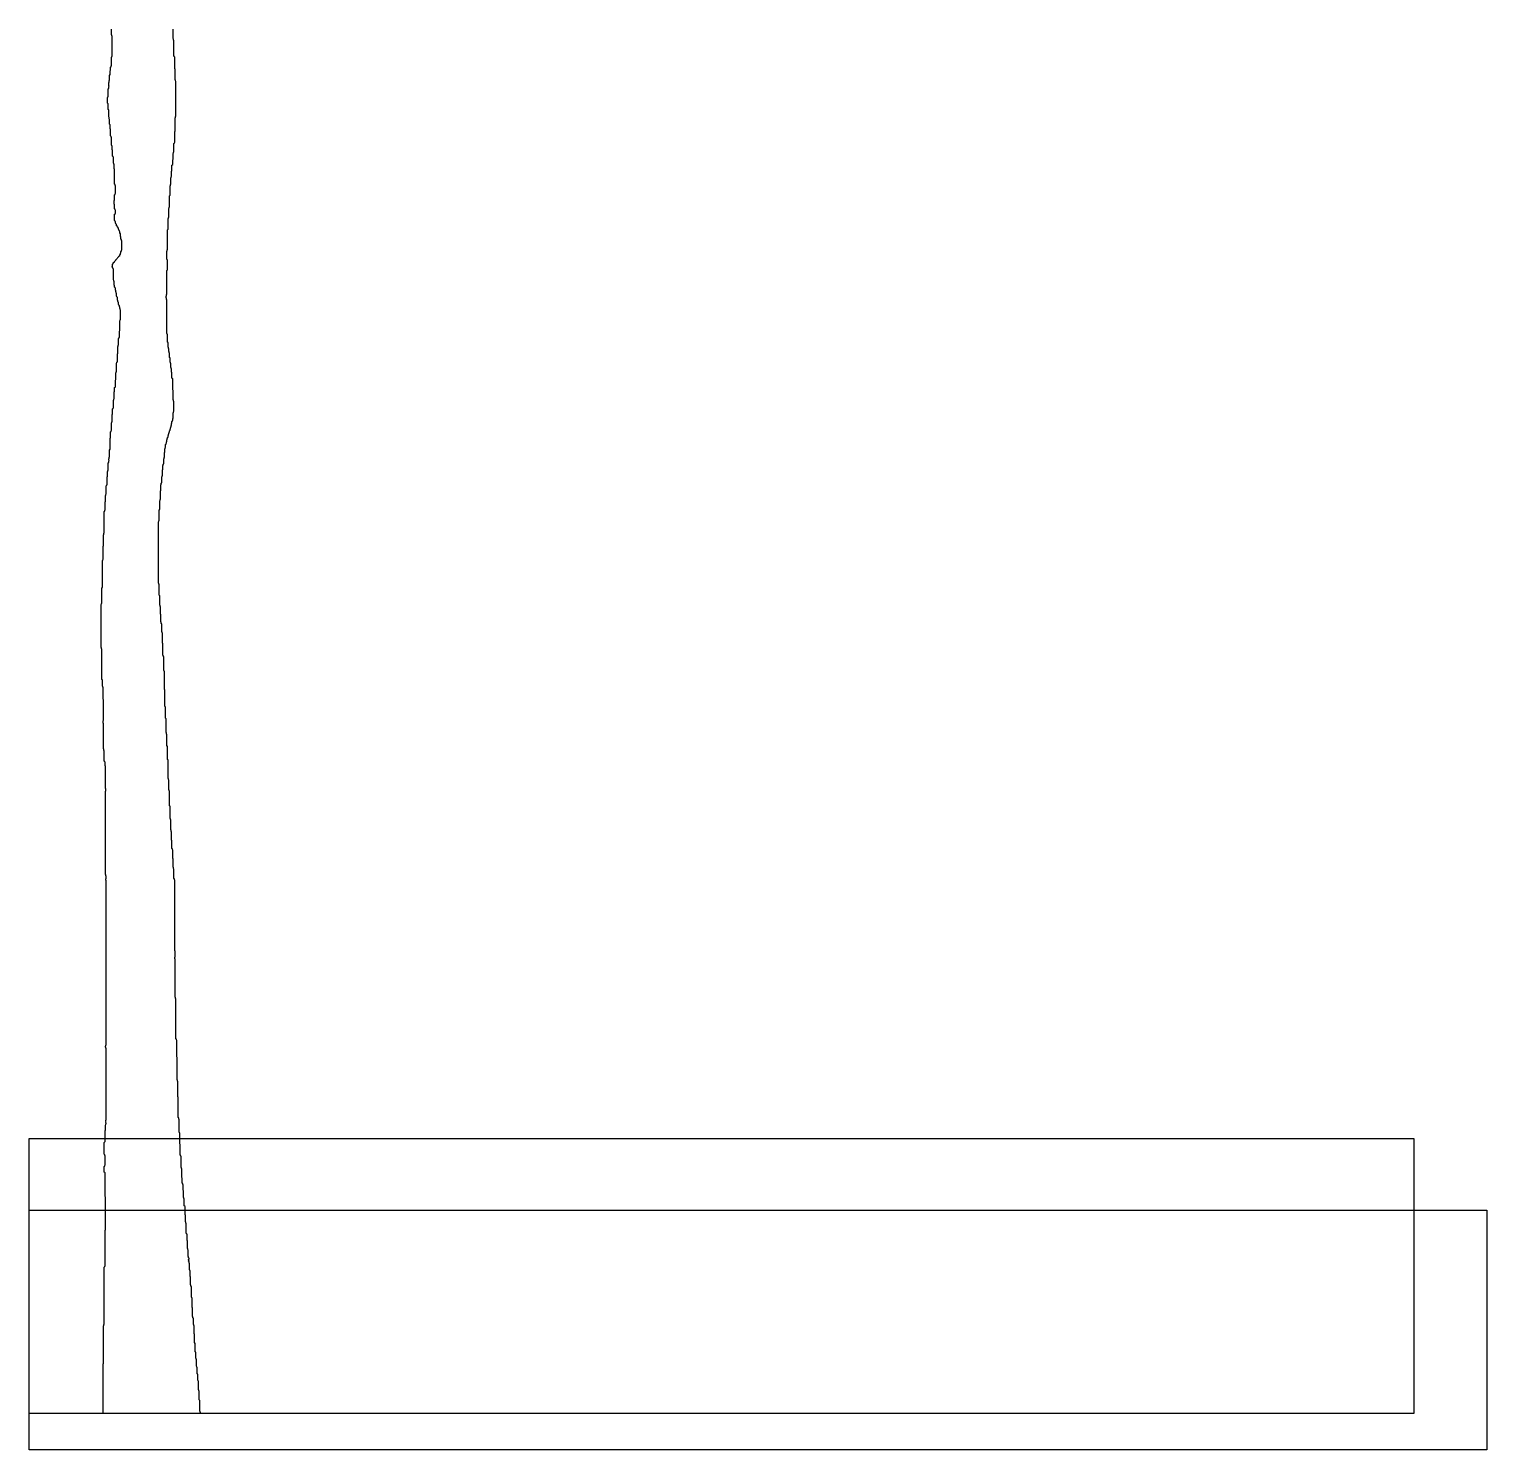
# Model space of a CAD drawing. Header units: metres. Extents: x -303 to 3381, y -92 to 3499.
import ezdxf

# ---------------------------------------------------------------- set-up
doc = ezdxf.new("R2010")
doc.units = ezdxf.units.M
for name, color, linetype in [('Curve_Exist', 63, 'Continuous'), ('CuttingCurve_A', 10, 'Continuous'), ('CuttingCurve_B', 30, 'Continuous'), ('Image', 191, 'Continuous'), ('Solution', 191, 'Continuous')]:
    doc.layers.add(name, color=color, linetype=linetype)
picture_1 = doc.add_image_def('image1.jpg', size_in_pixel=(3684.210526, 606))
picture_2 = doc.add_image_def('image2.png', size_in_pixel=(3500, 695))

msp = doc.modelspace()

# ---------------------------------------------------------------- linework, layer by layer
at = {"layer": 'Curve_Exist'}
msp.add_lwpolyline([(-116, 0), (-116, 125), (-115, 126), (-115, 221), (-114, 222), (-114, 225), (-113, 226), (-113, 370), (-112, 371), (-112, 372), (-111, 373), (-111, 463), (-110, 464), (-110, 547), (-111, 548), (-111, 608), (-113, 610), (-113, 624), (-112, 625), (-112, 627), (-111, 628), (-111, 651), (-112, 652), (-112, 654), (-113, 655), (-113, 685), (-111, 687), (-111, 715), (-110, 716), (-110, 729), (-109, 730), (-109, 732), (-108, 733), (-108, 734), (-109, 735), (-109, 737), (-110, 738), (-109, 739), (-109, 741), (-108, 742), (-108, 922), (-109, 923), (-109, 925), (-110, 926), (-110, 928), (-109, 929), (-109, 931), (-108, 932), (-108, 1347), (-109, 1348), (-109, 1351), (-108, 1352), (-108, 1358), (-109, 1359), (-109, 1361), (-110, 1362), (-110, 1573), (-109, 1574), (-109, 1579), (-110, 1580), (-110, 1636), (-111, 1637), (-111, 1646), (-112, 1647), (-112, 1648), (-113, 1649), (-113, 1675), (-114, 1676), (-114, 1679), (-115, 1680), (-115, 1744), (-116, 1745), (-116, 1751), (-115, 1752), (-115, 1804), (-116, 1805), (-116, 1835), (-117, 1836), (-117, 1837), (-118, 1838), (-118, 1854), (-119, 1855), (-119, 1932), (-120, 1933), (-120, 1935), (-121, 1936), (-121, 2045), (-120, 2046), (-120, 2047), (-119, 2048), (-119, 2087), (-118, 2088), (-118, 2156), (-117, 2157), (-117, 2158), (-116, 2159), (-116, 2192), (-115, 2193), (-115, 2221), (-114, 2222), (-114, 2225), (-113, 2226), (-113, 2280), (-112, 2281), (-112, 2283), (-111, 2284), (-111, 2304), (-110, 2305), (-110, 2320), (-109, 2321), (-109, 2323), (-108, 2324), (-108, 2345), (-107, 2346), (-107, 2347), (-106, 2348), (-106, 2367), (-105, 2368), (-105, 2381), (-104, 2382), (-104, 2383), (-103, 2384), (-103, 2403), (-102, 2404), (-102, 2408), (-101, 2409), (-102, 2410), (-102, 2413), (-101, 2414), (-101, 2417), (-100, 2418), (-100, 2435), (-98, 2437), (-98, 2465), (-97, 2466), (-97, 2481), (-96, 2482), (-96, 2484), (-95, 2485), (-95, 2504), (-94, 2505), (-94, 2506), (-93, 2507), (-93, 2525), (-92, 2526), (-92, 2539), (-91, 2540), (-91, 2541), (-90, 2542), (-90, 2561), (-89, 2562), (-89, 2564), (-88, 2565), (-88, 2582), (-87, 2583), (-87, 2593), (-85, 2595), (-85, 2612), (-84, 2613), (-84, 2630), (-83, 2631), (-83, 2633), (-82, 2634), (-82, 2655), (-81, 2656), (-81, 2657), (-80, 2658), (-80, 2678), (-79, 2679), (-79, 2697), (-78, 2698), (-78, 2700), (-77, 2701), (-77, 2717), (-76, 2718), (-76, 2719), (-75, 2720), (-75, 2736), (-74, 2737), (-74, 2762), (-73, 2763), (-73, 2764), (-72, 2765), (-72, 2789), (-73, 2790), (-73, 2792), (-74, 2793), (-74, 2796), (-75, 2797), (-75, 2800), (-76, 2801), (-76, 2802), (-77, 2803), (-77, 2808), (-78, 2809), (-78, 2810), (-79, 2811), (-79, 2813), (-80, 2814), (-80, 2821), (-81, 2822), (-81, 2823), (-82, 2824), (-82, 2831), (-83, 2832), (-83, 2834), (-84, 2835), (-84, 2838), (-85, 2839), (-85, 2844), (-86, 2845), (-86, 2846), (-87, 2847), (-87, 2851), (-88, 2852), (-88, 2861), (-89, 2862), (-89, 2864), (-90, 2865), (-90, 2892), (-91, 2893), (-91, 2895), (-92, 2896), (-92, 2898), (-93, 2899), (-93, 2900), (-92, 2901), (-92, 2905), (-91, 2906), (-91, 2908), (-87, 2911), (-87, 2912), (-84, 2915), (-84, 2916), (-76, 2924), (-76, 2925), (-74, 2927), (-74, 2928), (-72, 2930), (-72, 2933), (-71, 2934), (-71, 2937), (-70, 2938), (-70, 2940), (-69, 2941), (-69, 2964), (-70, 2965), (-70, 2967), (-71, 2968), (-71, 2974), (-72, 2975), (-72, 2982), (-74, 2984), (-74, 2987), (-75, 2988), (-75, 2990), (-76, 2991), (-76, 2992), (-77, 2993), (-77, 2996), (-80, 2999), (-80, 3000), (-82, 3002), (-82, 3005), (-84, 3007), (-84, 3008), (-85, 3009), (-85, 3012), (-86, 3013), (-86, 3014), (-87, 3015), (-87, 3031), (-85, 3033), (-85, 3041), (-86, 3042), (-86, 3044), (-87, 3045), (-87, 3056), (-88, 3057), (-88, 3066), (-87, 3067), (-87, 3080), (-86, 3081), (-86, 3083), (-85, 3084), (-85, 3103), (-86, 3104), (-86, 3106), (-87, 3107), (-87, 3145), (-88, 3146), (-88, 3157), (-89, 3158), (-89, 3159), (-90, 3160), (-90, 3175), (-91, 3176), (-91, 3177), (-92, 3178), (-92, 3193), (-93, 3194), (-93, 3203), (-94, 3204), (-94, 3205), (-95, 3206), (-95, 3225), (-96, 3226), (-96, 3228), (-97, 3229), (-97, 3246), (-98, 3247), (-98, 3257), (-100, 3259), (-100, 3271), (-101, 3272), (-101, 3276), (-102, 3277), (-102, 3295), (-103, 3296), (-103, 3310), (-105, 3312), (-105, 3326), (-104, 3327), (-104, 3328), (-103, 3329), (-103, 3348), (-102, 3349), (-102, 3354), (-101, 3355), (-102, 3356), (-102, 3364), (-101, 3365), (-101, 3369), (-100, 3370), (-100, 3382), (-98, 3384), (-98, 3394), (-97, 3395), (-97, 3403), (-96, 3404), (-96, 3406), (-95, 3407), (-95, 3428), (-94, 3429), (-94, 3430), (-93, 3431), (-93, 3481), (-94, 3482), (-94, 3484), (-95, 3485), (-95, 3499)], dxfattribs=at)
at = {"layer": 'CuttingCurve_A'}
msp.add_lwpolyline([(-116, 0), (-116, 125), (-115, 126), (-115, 221), (-114, 222), (-114, 225), (-113, 226), (-113, 370), (-112, 371), (-112, 372), (-111, 373), (-111, 463), (-110, 464), (-110, 547), (-111, 548), (-111, 608), (-113, 610), (-113, 624), (-112, 625), (-112, 627), (-111, 628), (-111, 651), (-112, 652), (-112, 654), (-113, 655), (-113, 685), (-111, 687), (-111, 715), (-110, 716), (-110, 729), (-109, 730), (-109, 732), (-108, 733), (-108, 734), (-109, 735), (-109, 737), (-110, 738), (-109, 739), (-109, 741), (-108, 742), (-108, 922), (-109, 923), (-109, 925), (-110, 926), (-110, 928), (-109, 929), (-109, 931), (-108, 932), (-108, 1347), (-109, 1348), (-109, 1351), (-108, 1352), (-108, 1358), (-109, 1359), (-109, 1361), (-110, 1362), (-110, 1573), (-109, 1574), (-109, 1579), (-110, 1580), (-110, 1636), (-111, 1637), (-111, 1646), (-112, 1647), (-112, 1648), (-113, 1649), (-113, 1675), (-114, 1676), (-114, 1679), (-115, 1680), (-115, 1744), (-116, 1745), (-116, 1751), (-115, 1752), (-115, 1804), (-116, 1805), (-116, 1835), (-117, 1836), (-117, 1837), (-118, 1838), (-118, 1854), (-119, 1855), (-119, 1932), (-120, 1933), (-120, 1935), (-121, 1936), (-121, 2045), (-120, 2046), (-120, 2047), (-119, 2048), (-119, 2087), (-118, 2088), (-118, 2156), (-117, 2157), (-117, 2158), (-116, 2159), (-116, 2192), (-115, 2193), (-115, 2221), (-114, 2222), (-114, 2225), (-113, 2226), (-113, 2280), (-112, 2281), (-112, 2283), (-111, 2284), (-111, 2304), (-110, 2305), (-110, 2320), (-109, 2321), (-109, 2323), (-108, 2324), (-108, 2345), (-107, 2346), (-107, 2347), (-106, 2348), (-106, 2367), (-105, 2368), (-105, 2381), (-104, 2382), (-104, 2383), (-103, 2384), (-103, 2403), (-102, 2404), (-102, 2408), (-101, 2409), (-102, 2410), (-102, 2413), (-101, 2414), (-101, 2417), (-100, 2418), (-100, 2435), (-98, 2437), (-98, 2465), (-97, 2466), (-97, 2481), (-96, 2482), (-96, 2484), (-95, 2485), (-95, 2504), (-94, 2505), (-94, 2506), (-93, 2507), (-93, 2525), (-92, 2526), (-92, 2539), (-91, 2540), (-91, 2541), (-90, 2542), (-90, 2561), (-89, 2562), (-89, 2564), (-88, 2565), (-88, 2582), (-87, 2583), (-87, 2593), (-85, 2595), (-85, 2612), (-84, 2613), (-84, 2630), (-83, 2631), (-83, 2633), (-82, 2634), (-82, 2655), (-81, 2656), (-81, 2657), (-80, 2658), (-80, 2678), (-79, 2679), (-79, 2697), (-78, 2698), (-78, 2700), (-77, 2701), (-77, 2717), (-76, 2718), (-76, 2719), (-75, 2720), (-75, 2736), (-74, 2737), (-74, 2762), (-73, 2763), (-73, 2764), (-72, 2765), (-72, 2789), (-73, 2790), (-73, 2792), (-74, 2793), (-74, 2796), (-75, 2797), (-75, 2800), (-76, 2801), (-76, 2802), (-77, 2803), (-77, 2808), (-78, 2809), (-78, 2810), (-79, 2811), (-79, 2813), (-80, 2814), (-80, 2821), (-81, 2822), (-81, 2823), (-82, 2824), (-82, 2831), (-83, 2832), (-83, 2834), (-84, 2835), (-84, 2838), (-85, 2839), (-85, 2844), (-86, 2845), (-86, 2846), (-87, 2847), (-87, 2851), (-88, 2852), (-88, 2861), (-89, 2862), (-89, 2864), (-90, 2865), (-90, 2892), (-91, 2893), (-91, 2895), (-92, 2896), (-92, 2898), (-93, 2899), (-93, 2900), (-92, 2901), (-92, 2905), (-91, 2906), (-91, 2908), (-87, 2911), (-87, 2912), (-84, 2915), (-84, 2916), (-76, 2924), (-76, 2925), (-74, 2927), (-74, 2928), (-72, 2930), (-72, 2933), (-71, 2934), (-71, 2937), (-70, 2938), (-70, 2940), (-69, 2941), (-69, 2964), (-70, 2965), (-70, 2967), (-71, 2968), (-71, 2974), (-72, 2975), (-72, 2982), (-74, 2984), (-74, 2987), (-75, 2988), (-75, 2990), (-76, 2991), (-76, 2992), (-77, 2993), (-77, 2996), (-80, 2999), (-80, 3000), (-82, 3002), (-82, 3005), (-84, 3007), (-84, 3008), (-85, 3009), (-85, 3012), (-86, 3013), (-86, 3014), (-87, 3015), (-87, 3031), (-85, 3033), (-85, 3041), (-86, 3042), (-86, 3044), (-87, 3045), (-87, 3056), (-88, 3057), (-88, 3066), (-87, 3067), (-87, 3080), (-86, 3081), (-86, 3083), (-85, 3084), (-85, 3103), (-86, 3104), (-86, 3106), (-87, 3107), (-87, 3145), (-88, 3146), (-88, 3157), (-89, 3158), (-89, 3159), (-90, 3160), (-90, 3175), (-91, 3176), (-91, 3177), (-92, 3178), (-92, 3193), (-93, 3194), (-93, 3203), (-94, 3204), (-94, 3205), (-95, 3206), (-95, 3225), (-96, 3226), (-96, 3228), (-97, 3229), (-97, 3246), (-98, 3247), (-98, 3257), (-100, 3259), (-100, 3271), (-101, 3272), (-101, 3276), (-102, 3277), (-102, 3295), (-103, 3296), (-103, 3310), (-105, 3312), (-105, 3326), (-104, 3327), (-104, 3328), (-103, 3329), (-103, 3348), (-102, 3349), (-102, 3354), (-101, 3355), (-102, 3356), (-102, 3364), (-101, 3365), (-101, 3369), (-100, 3370), (-100, 3382), (-98, 3384), (-98, 3394), (-97, 3395), (-97, 3403), (-96, 3404), (-96, 3406), (-95, 3407), (-95, 3428), (-94, 3429), (-94, 3430), (-93, 3431), (-93, 3481), (-94, 3482), (-94, 3484), (-95, 3485), (-95, 3499)], dxfattribs=at)
at = {"layer": 'CuttingCurve_B'}
msp.add_lwpolyline([(130, 0), (130, 2), (129, 3), (129, 5), (128, 6), (128, 33), (127, 34), (127, 56), (126, 57), (126, 59), (125, 60), (125, 81), (124, 82), (124, 83), (123, 84), (123, 99), (122, 100), (122, 116), (121, 117), (121, 118), (120, 119), (120, 136), (119, 137), (119, 139), (118, 140), (118, 155), (117, 156), (117, 177), (115, 179), (115, 200), (114, 201), (114, 221), (113, 222), (113, 224), (112, 225), (112, 241), (111, 242), (111, 244), (110, 245), (110, 267), (109, 268), (109, 291), (108, 292), (108, 293), (107, 294), (107, 321), (106, 322), (106, 324), (105, 325), (105, 345), (104, 346), (104, 360), (103, 361), (103, 362), (102, 363), (102, 379), (101, 380), (101, 384), (100, 385), (100, 386), (101, 387), (100, 388), (100, 389), (101, 390), (101, 392), (100, 393), (100, 396), (99, 397), (99, 413), (98, 414), (98, 416), (97, 417), (97, 436), (96, 437), (96, 453), (95, 454), (95, 455), (94, 456), (94, 480), (93, 481), (93, 483), (92, 484), (92, 501), (91, 502), (91, 523), (89, 525), (89, 542), (88, 543), (88, 545), (87, 546), (87, 563), (86, 564), (86, 578), (85, 579), (85, 581), (84, 582), (84, 595), (83, 596), (83, 618), (82, 619), (82, 621), (81, 622), (81, 649), (80, 650), (80, 652), (79, 653), (79, 680), (78, 681), (78, 708), (77, 709), (77, 710), (76, 711), (76, 743), (75, 744), (75, 747), (74, 748), (74, 799), (73, 800), (73, 839), (72, 840), (72, 842), (71, 843), (71, 900), (70, 901), (70, 943), (69, 944), (69, 946), (68, 947), (68, 1048), (67, 1049), (67, 1051), (66, 1052), (66, 1148), (65, 1149), (65, 1153), (66, 1154), (66, 1168), (65, 1169), (65, 1348), (64, 1349), (64, 1351), (63, 1352), (63, 1376), (62, 1377), (62, 1380), (61, 1381), (61, 1402), (60, 1403), (60, 1424), (59, 1425), (59, 1427), (58, 1428), (58, 1448), (57, 1449), (57, 1470), (56, 1471), (56, 1474), (55, 1475), (55, 1500), (54, 1501), (54, 1503), (53, 1504), (53, 1535), (52, 1536), (52, 1573), (51, 1574), (51, 1575), (50, 1576), (50, 1601), (49, 1602), (49, 1604), (48, 1605), (48, 1652), (47, 1653), (47, 1686), (45, 1688), (45, 1716), (44, 1717), (44, 1720), (43, 1721), (43, 1756), (42, 1757), (42, 1785), (41, 1786), (41, 1787), (40, 1788), (40, 1829), (39, 1830), (39, 1875), (38, 1876), (38, 1877), (37, 1878), (37, 1913), (36, 1914), (36, 1916), (35, 1917), (35, 1946), (34, 1947), (34, 1972), (33, 1973), (33, 1975), (32, 1976), (32, 1996), (31, 1997), (31, 2000), (30, 2001), (30, 2019), (29, 2020), (29, 2039), (28, 2040), (28, 2042), (27, 2043), (27, 2067), (26, 2068), (26, 2095), (25, 2096), (25, 2098), (24, 2099), (24, 2254), (25, 2255), (25, 2256), (26, 2257), (26, 2284), (27, 2285), (27, 2307), (28, 2308), (28, 2310), (29, 2311), (29, 2332), (30, 2333), (30, 2347), (31, 2348), (31, 2351), (32, 2352), (32, 2367), (33, 2368), (33, 2370), (34, 2371), (34, 2385), (35, 2386), (35, 2396), (36, 2397), (36, 2399), (37, 2400), (37, 2413), (38, 2414), (38, 2416), (39, 2417), (39, 2429), (40, 2430), (40, 2438), (41, 2439), (41, 2441), (42, 2442), (42, 2449), (43, 2450), (43, 2452), (44, 2453), (44, 2456), (45, 2457), (45, 2461), (46, 2462), (46, 2464), (47, 2465), (47, 2467), (48, 2468), (48, 2472), (49, 2473), (49, 2475), (50, 2476), (50, 2478), (51, 2479), (51, 2480), (52, 2481), (52, 2484), (53, 2485), (53, 2488), (54, 2489), (54, 2491), (55, 2492), (55, 2494), (56, 2495), (56, 2497), (57, 2498), (57, 2502), (58, 2503), (58, 2507), (59, 2508), (59, 2510), (60, 2511), (60, 2515), (61, 2516), (61, 2529), (62, 2530), (62, 2532), (63, 2533), (63, 2558), (62, 2559), (62, 2561), (61, 2562), (61, 2586), (60, 2587), (60, 2615), (58, 2617), (58, 2631), (57, 2632), (57, 2640), (56, 2641), (56, 2643), (55, 2644), (55, 2654), (54, 2655), (54, 2656), (53, 2657), (53, 2668), (52, 2669), (52, 2680), (51, 2681), (51, 2683), (50, 2684), (50, 2691), (49, 2692), (49, 2694), (48, 2695), (48, 2707), (47, 2708), (47, 2727), (46, 2728), (46, 2729), (45, 2730), (45, 2815), (44, 2816), (44, 2819), (43, 2820), (43, 2824), (44, 2825), (44, 2828), (45, 2829), (45, 2889), (47, 2891), (47, 2915), (46, 2916), (46, 2917), (45, 2918), (45, 2938), (46, 2939), (46, 2941), (47, 2942), (47, 2992), (48, 2993), (48, 3020), (49, 3021), (49, 3023), (50, 3024), (50, 3046), (51, 3047), (51, 3049), (52, 3050), (52, 3078), (53, 3079), (53, 3103), (54, 3104), (54, 3106), (55, 3107), (55, 3123), (56, 3124), (56, 3126), (57, 3127), (57, 3140), (58, 3141), (58, 3155), (60, 3157), (60, 3169), (61, 3170), (61, 3185), (62, 3186), (62, 3188), (63, 3189), (63, 3210), (64, 3211), (64, 3212), (65, 3213), (65, 3240), (66, 3241), (66, 3275), (67, 3276), (67, 3278), (68, 3279), (68, 3367), (67, 3368), (67, 3370), (66, 3371), (66, 3398), (65, 3399), (65, 3428), (64, 3429), (64, 3430), (63, 3431), (63, 3470), (62, 3471), (62, 3474), (61, 3475), (61, 3499)], dxfattribs=at)

# ---------------------------------------------------------------- pictures from other files: only their frames are drawn
at = {"layer": 'Image'}
image = msp.add_image(picture_1, insert=(-303, -92.1), size_in_units=(3684.2, 606), dxfattribs=at)
at = {"layer": 'Solution'}
image = msp.add_image(picture_2, insert=(-303, 0), size_in_units=(3500, 695), dxfattribs=at)

doc.saveas('drawing.dxf')
